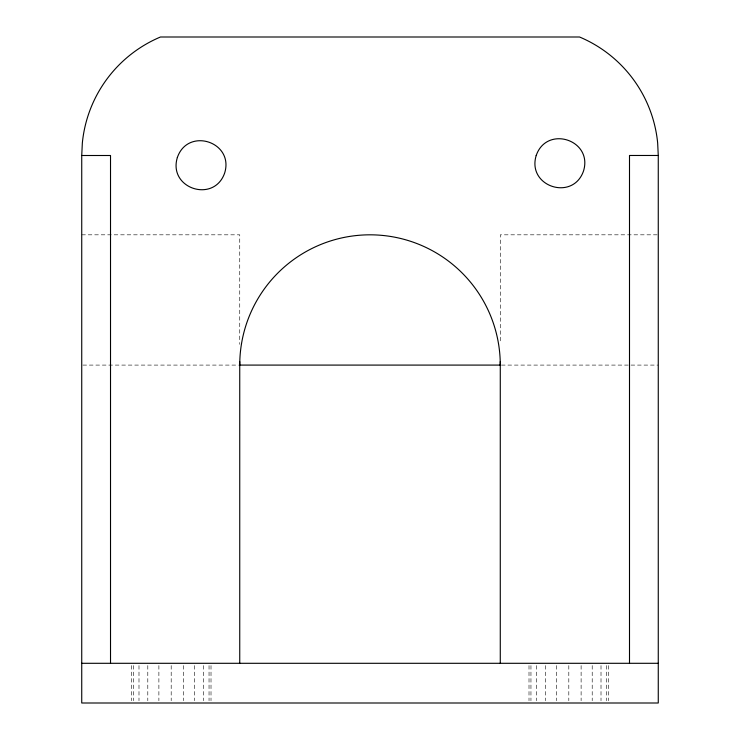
<?xml version="1.0" encoding="UTF-8"?>
<svg xmlns="http://www.w3.org/2000/svg" width="740" height="740" viewBox="0 0 740 740"><rect width="100%" height="100%" fill="white"/><g stroke="black" fill="none" stroke-linecap="round" stroke-linejoin="round"><path stroke-width="0.56" stroke-dasharray="3.7 2.78" d="M81.733 234.821L239.742 234.821L239.742 344.341M657.12 234.821L500.277 234.821L500.277 343.184M82.889 365.088L238.585 365.088M501.433 365.088L658.267 365.088M608.622 665.565L608.622 700.734M606.661 665.565L606.661 700.734M601.01 665.565L601.01 700.734M592.204 665.565L592.204 700.734M581.113 665.565L581.113 700.734M568.81 665.565L568.81 700.734M556.499 665.565L556.499 700.734M545.408 665.565L545.408 700.734M536.602 665.565L536.602 700.734M530.95 665.565L530.95 700.734M529.008 665.565L529.008 700.734M211.011 665.565L211.011 700.734M209.05 665.565L209.05 700.734M203.398 665.565L203.398 700.734M194.592 665.565L194.592 700.734M183.501 665.565L183.501 700.734M171.19 665.565L171.19 700.734M158.887 665.565L158.887 700.734M147.797 665.565L147.797 700.734M138.99 665.565L138.99 700.734M133.339 665.565L133.339 700.734M131.396 665.565L131.396 700.734"/><path stroke-width="1.11" d="M81.733 155.502L82.344 142.959A128.538 128.538 0 0 1 160.469 37L579.549 37A128.519 128.519 0 0 1 657.657 142.94L658.267 155.474L658.267 703L81.733 703L81.733 155.502L110.519 155.502L110.519 663.299M658.267 155.474L629.5 155.474L629.5 663.299M81.733 663.299L658.267 663.299M500.277 361.629L500.277 663.299M239.742 361.629L239.742 663.299M177.341 157.537C167.841 188.58 214.128 203.62 224.692 172.919C234.201 141.895 187.895 126.827 177.341 157.537M536.186 155.548C526.695 186.591 572.973 201.641 583.536 170.94C593.054 139.906 546.74 124.847 536.186 155.548M500.277 365.088L239.742 365.088A130.268 130.268 0 0 1 370.009 234.821A130.268 130.268 0 0 1 500.277 365.088"/></g></svg>
